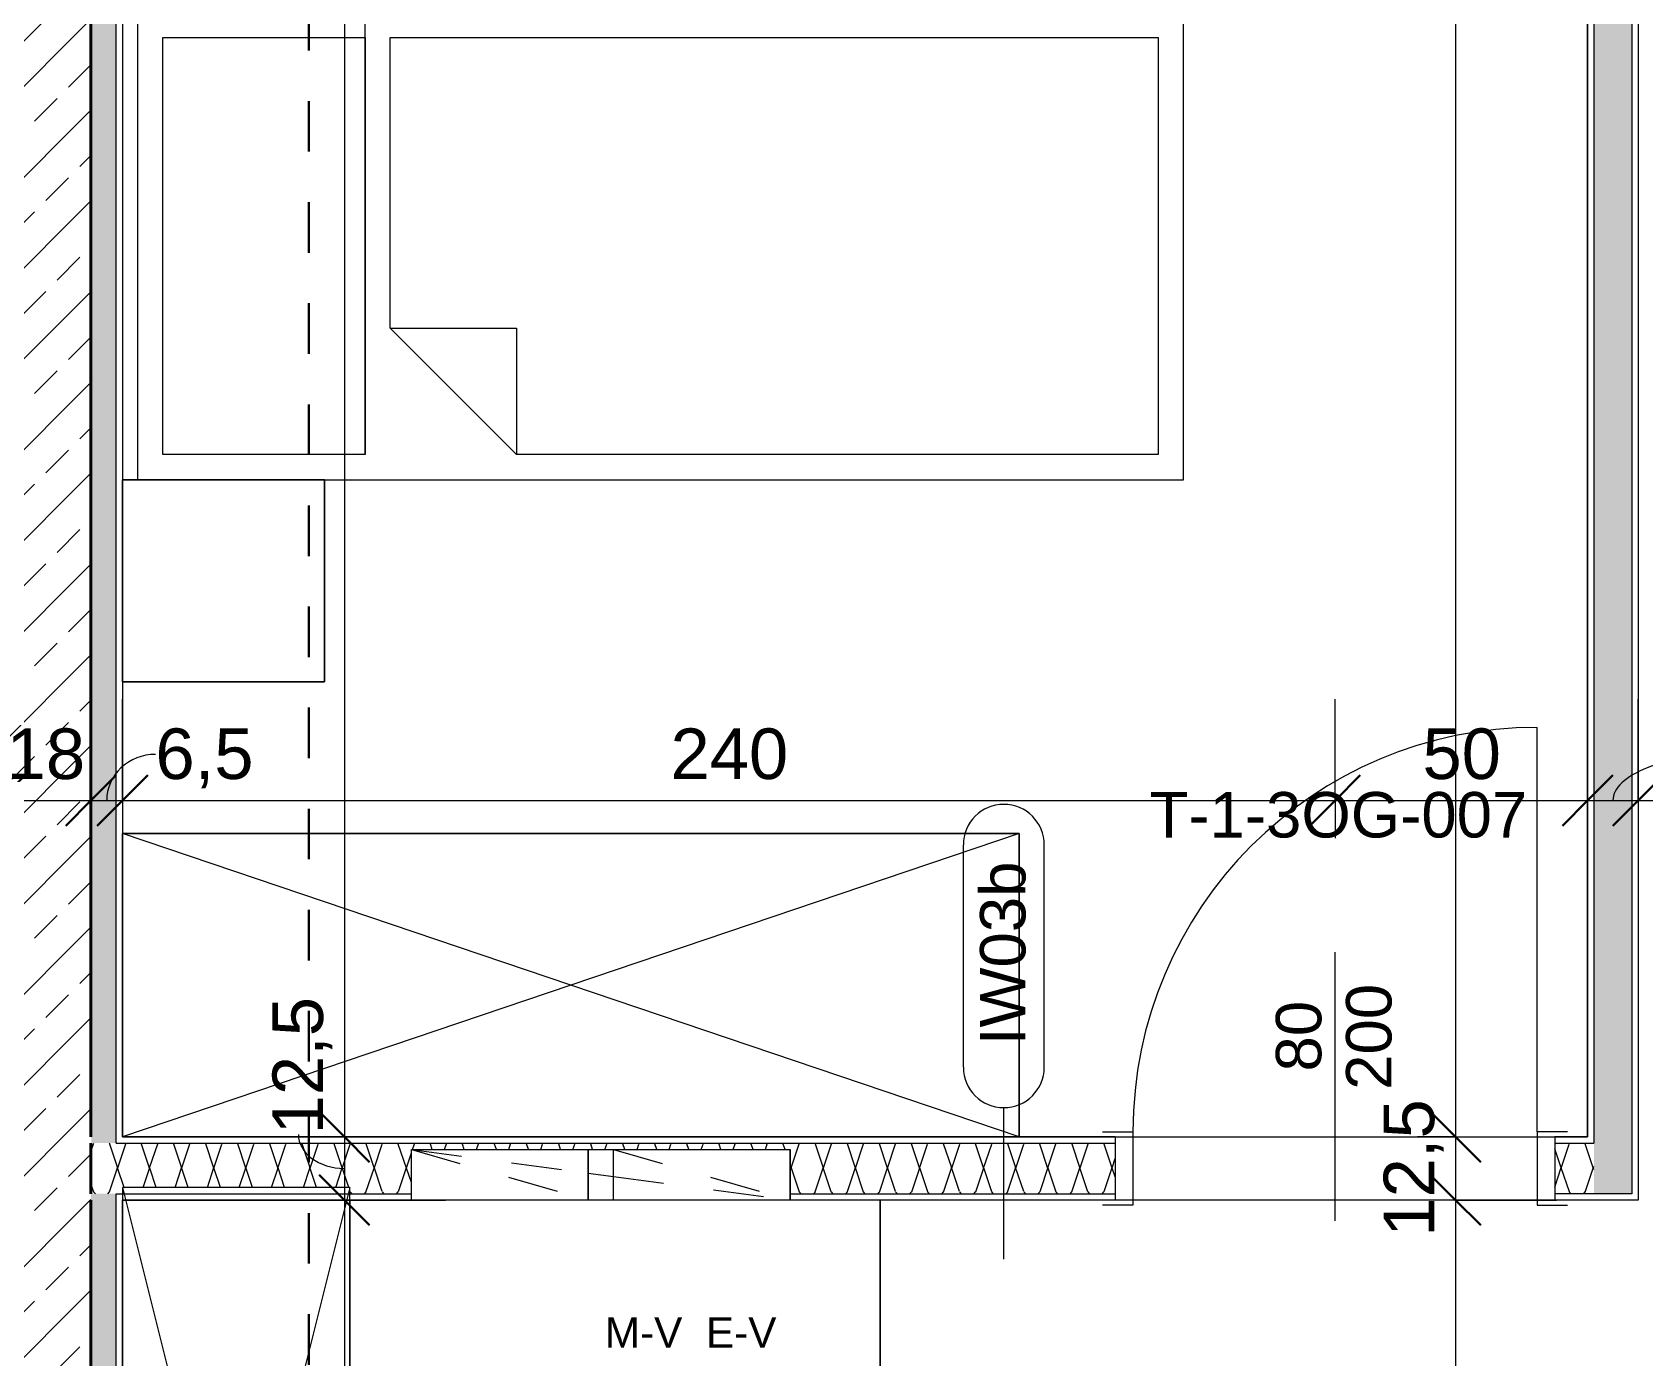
# Model space of a CAD drawing. Header units: metres. Extents: x 3.3 to 48.5, y 58.8 to 100.4.
# Drawn here: x 32.01 to 35.202, y 81.743 to 84.366 of the extents above; entities that cross this region are included whole.
import ezdxf

# ---------------------------------------------------------------- set-up
doc = ezdxf.new("R2010")
doc.units = ezdxf.units.M
doc.linetypes.add('Strich Punkt Mittel', pattern=[0.015875, 0.00635, -0.004763, 0, -0.004763])
doc.linetypes.add('Verdeckt', pattern=[0.003, 0.002, -0.001])
for name, color, linetype, lineweight in [('A_2D', 7, 'Continuous', 13), ('A_Bemassung-50_', 4, 'Continuous', 9), ('A_Bemassung_', 4, 'Continuous', 9), ('A_Beschriftung_', 7, 'Continuous', 9), ('A_Durchbruch', 7, 'Verdeckt', 5), ('A_Moebel', 6, 'Continuous', 13), ('A_Raeume', 7, 'Continuous', 13), ('A_Raeume_', 7, 'Continuous', 5), ('A_Raster_', 1, 'Continuous', 9), ('A_Tueren', 31, 'Continuous', 13), ('A_Waende', 7, 'Continuous', 13), ('Text', 130, 'Continuous', 9)]:
    doc.layers.add(name, color=color, linetype=linetype, lineweight=lineweight)
doc.styles.add('Arial_2', font='arial.ttf', dxfattribs={"height": 0.09})
doc.styles.add('Arial_5', font='arial.ttf', dxfattribs={"height": 0.1})
doc.styles.add('Arial_7', font='arial.ttf', dxfattribs={"height": 0.06})
doc.dimstyles.new('WGA-Bemaßung', dxfattribs={"dimscale": 0.3048, "dimtxt": 0.102026, "dimasz": 0.328084, "dimexe": 0.246063, "dimexo": 0.0625, "dimgap": 0.04101, "dimtad": 1, "dimdec": 1, "dimlfac": 100, "dimrnd": 0.5, "dimdsep": 46, "dimtxsty": 'Arial_5', "dimblk1": 'OBLIQUE', "dimblk2": 'OBLIQUE', "dimsah": 1, "dimcen": 0.09, "dimdle": 0.246063, "dimazin": 2, "dimtfac": 1, "dimtdec": 4, "dimtix": 1, "dimtmove": 0, "dimatfit": 3, "dimfxl": 0.656168, "dimfxlon": 1, "dimtvp": 1, "dimtolj": 1, "dimtzin": 0, "dimarcsym": 2})
doc.dimstyles.new('WGA-Bemaßung_1', dxfattribs={"dimscale": 0.3048, "dimtxt": 0.102026, "dimasz": 0.328084, "dimexe": 0.246063, "dimexo": 0.0625, "dimgap": 0.04101, "dimtad": 1, "dimdec": 1, "dimlfac": 100, "dimrnd": 0.5, "dimdsep": 46, "dimtxsty": 'Arial_5', "dimblk1": 'OBLIQUE', "dimblk2": 'OBLIQUE', "dimsah": 1, "dimcen": 0.09, "dimdle": 0.246063, "dimazin": 2, "dimtfac": 1, "dimtdec": 4, "dimtix": 1, "dimtmove": 1, "dimatfit": 3, "dimfxl": 0.656168, "dimfxlon": 1, "dimtvp": 1, "dimtolj": 1, "dimtzin": 0, "dimarcsym": 2})
doc.dimstyles.new('WGA-Bemaßung_2', dxfattribs={"dimscale": 0.3048, "dimtxt": 0.102026, "dimasz": 0.328084, "dimexe": 0.246063, "dimexo": 0.0625, "dimgap": 0.04101, "dimtad": 1, "dimdec": 1, "dimlfac": 100, "dimrnd": 0.5, "dimdsep": 46, "dimtxsty": 'Arial_5', "dimblk1": 'OBLIQUE', "dimblk2": 'OBLIQUE', "dimsah": 1, "dimcen": 0.09, "dimdle": 0.246063, "dimazin": 2, "dimtfac": 1, "dimtdec": 4, "dimtix": 1, "dimtmove": 2, "dimatfit": 3, "dimfxl": 0.656168, "dimfxlon": 1, "dimtvp": 1, "dimtolj": 1, "dimtzin": 0, "dimarcsym": 2})
doc.dimstyles.new('WGA-Bemaßung_3', dxfattribs={"dimscale": 0.3048, "dimtxt": 0.102026, "dimasz": 0.328084, "dimexe": 0.246063, "dimexo": 0.0625, "dimgap": 0.04101, "dimtad": 1, "dimdec": 1, "dimlfac": 100, "dimrnd": 0.5, "dimdsep": 46, "dimtxsty": 'Arial_5', "dimblk1": 'OBLIQUE', "dimblk2": 'OBLIQUE', "dimsah": 1, "dimcen": 0.09, "dimdle": 0.246063, "dimazin": 2, "dimtfac": 1, "dimtdec": 4, "dimtix": 1, "dimtmove": 0, "dimatfit": 3, "dimfxl": 0.656168, "dimfxlon": 1, "dimtvp": 1, "dimtolj": 1, "dimtzin": 0, "dimarcsym": 2})

# ---------------------------------------------------------------- blocks, each defined once
blk = doc.blocks.new('Moeb_Schrank - Schrank_2m-8120431-263_PP_03DG_BT1')
at = {"layer": 'A_Moebel', "color": 8}
for p, q in [((0, 0), (1.8, 0.45)), ((0, 0.45), (1.8, 0)), ((1.8, 0.45), (0, 0.45)), ((0, 0.45), (0, 0)), ((0.025, 0.45), (1.8, 0.45)), ((1.8, 0), (1.8, 0.45)), ((1.8, 0.45), (1.8, 0)), ((0, 0), (1.8, 0)), ((1.8, 0), (0.025, 0))]:
    blk.add_line(p, q, dxfattribs=at)
blk = doc.blocks.new('Moeb_Schrank - Schrank_2m_60cm-4291592-263_PP_03DG_BT1')
at = {"layer": 'A_Moebel', "color": 8}
for p, q in [((0, 0), (1.775, 0.6)), ((0, 0.6), (1.775, 0)), ((1.775, 0.6), (0, 0.6)), ((0, 0.6), (0, 0)), ((0, 0), (0, 0.6)), ((0, 0.6), (1.7104, 0.6)), ((1.775, 0), (1.775, 0.6)), ((1.775, 0.6), (1.775, 0)), ((0, 0), (1.775, 0)), ((1.775, 0), (0, 0))]:
    blk.add_line(p, q, dxfattribs=at)
blk = doc.blocks.new('Moeb_Bett - Doppelbett 180x210-V18-263_PP_03DG_BT1')
at = {"layer": 'A_Moebel', "color": 8}
for p, q in [((-1.3, 1.05), (-1.3, 0.65)), ((-0.9, 1.05), (-1.3, 1.05)), ((-1.3, 1.05), (-0.9, 1.05)), ((-1.3, 0.65), (-1.3, 1.05)), ((-0.9, 1.05), (-0.9, -1.05)), ((-0.9, 0.65), (-0.9, 1.05)), ((-0.9, 1.05), (-0.9, 0.65)), ((0.9, -1.05), (0.9, 1.05)), ((1.3, 1.05), (0.9, 1.05)), ((0.9, 1.05), (0.9, 0.65)), ((0.9, 0.65), (0.9, 1.05)), ((0.9, 1.05), (1.3, 1.05)), ((1.3, 0.65), (1.3, 1.05)), ((1.3, 1.05), (1.3, 0.65)), ((-0.9, 1.02), (0.9, 1.02)), ((-0.85, 0.57), (-0.85, 0.97)), ((-0.85, 0.97), (-0.025, 0.97)), ((-0.025, 0.97), (-0.025, 0.57)), ((0.025, 0.57), (0.025, 0.97)), ((0.025, 0.97), (0.85, 0.97)), ((0.85, 0.97), (0.85, 0.57)), ((-1.3, 0.65), (-0.9, 0.65)), ((-0.9, 0.65), (-1.3, 0.65)), ((0.9, 0.65), (1.3, 0.65)), ((1.3, 0.65), (0.9, 0.65)), ((-0.025, 0.57), (-0.85, 0.57)), ((-0.85, 0.57), (0.85, 0.57)), ((0.85, 0.57), (0.025, 0.57)), ((-0.85, 0.27), (-0.6, 0.52)), ((-0.6, 0.52), (-0.6, 0.27)), ((-0.6, 0.52), (-0.025, 0.52)), ((-0.025, 0.52), (-0.025, -1)), ((0.025, -1), (0.025, 0.52)), ((0.025, 0.52), (0.6, 0.52)), ((0.6, 0.52), (0.6, 0.27)), ((0.85, 0.27), (0.6, 0.52)), ((-0.6, 0.27), (-0.85, 0.27)), ((-0.85, -1), (-0.85, 0.27)), ((0.6, 0.27), (0.85, 0.27)), ((0.85, 0.27), (0.85, -1)), ((-0.025, -1), (-0.85, -1)), ((0.85, -1), (0.025, -1)), ((-0.9, -1.05), (0.9, -1.05))]:
    blk.add_line(p, q, dxfattribs=at)
blk = doc.blocks.new('UZ_D1 - SL_0800x2000_Zimmertür_Stahlzarge_GK-11052839-263_PP_03DG_BT1')
at = {"layer": 'A_Tueren', "lineweight": 5}
for p, q in [((0.4, 0.0725), (0.4, 0.8725)), ((-0.46, 0.0725), (-0.4, 0.0725)), ((-0.4, 0.0725), (-0.4, -0.0725)), ((0.4, 0.0725), (0.4, -0.0725)), ((0.46, 0.0725), (0.4, 0.0725)), ((-0.4, -0.0725), (-0.46, -0.0725)), ((0.4, -0.0725), (0.46, -0.0725))]:
    blk.add_line(p, q, dxfattribs=at)
blk.add_arc((0.4, 0.0725), 0.8, 90, 180, dxfattribs=at)
blk = doc.blocks.new('Allg_Verteiler_Wand - H-V-11052842-263_PP_03DG_BT1')
at = {"layer": 'A_2D', "lineweight": 5}
for p, q in [((0.125, 0.0375), (0.475, 0.0375)), ((0.125, -0.0625), (0.125, 0.0375)), ((0.125, 0.0375), (0.475, 0.0375)), ((0.475, 0.0375), (0.525, 0.0375)), ((0.475, 0.0375), (0.525, 0.0375)), ((0.525, 0.0375), (0.875, 0.0375)), ((0.525, 0.0375), (0.875, 0.0375)), ((0.875, 0.0375), (0.875, -0.0625)), ((0.875, -0.0625), (0.875, 0.0375)), ((0.475, -0.0625), (0.125, -0.0625)), ((0.525, -0.0625), (0.475, -0.0625)), ((0.875, -0.0625), (0.525, -0.0625))]:
    blk.add_line(p, q, dxfattribs=at)
at = {"layer": 'A_Durchbruch'}
for p, q in [((0.125, 0.0375), (0.475, -0.0092)), ((0.125, -0.0625), (0.125, 0.0375)), ((0.125, 0.0375), (0.475, -0.0092)), ((0.125, -0.0625), (0.125, 0.0375)), ((0.875, -0.0625), (0.875, 0.0375)), ((0.475, -0.0092), (0.525, -0.0158)), ((0.475, -0.0092), (0.525, -0.0158)), ((0.525, -0.0158), (0.875, -0.0625)), ((0.525, -0.0158), (0.875, -0.0625))]:
    blk.add_line(p, q, dxfattribs=at)
blk = doc.blocks.new('Allg_Verteiler_Wand - E-V-11052841-263_PP_03DG_BT1')
at = {"layer": 'A_2D', "lineweight": 5}
for p, q in [((0.125, 0.0375), (0.475, 0.0375)), ((0.125, -0.0625), (0.125, 0.0375)), ((0.125, 0.0375), (0.475, 0.0375)), ((0.475, 0.0375), (0.475, -0.0625)), ((0.475, -0.0625), (0.475, 0.0375)), ((0.475, -0.0625), (0.125, -0.0625))]:
    blk.add_line(p, q, dxfattribs=at)
at = {"layer": 'A_Durchbruch'}
for p, q in [((0.125, 0.0375), (0.475, -0.0625)), ((0.125, -0.0625), (0.125, 0.0375)), ((0.125, 0.0375), (0.475, -0.0625)), ((0.125, -0.0625), (0.125, 0.0375)), ((0.475, -0.0625), (0.475, 0.0375))]:
    blk.add_line(p, q, dxfattribs=at)
blk = doc.blocks.new('Allg_Verteiler_Wand - M-V-11052840-263_PP_03DG_BT1')
at = {"layer": 'A_2D', "lineweight": 5}
for p, q in [((0.125, 0.0375), (0.475, 0.0375)), ((0.125, -0.0625), (0.125, 0.0375)), ((0.125, 0.0375), (0.475, 0.0375)), ((0.475, 0.0375), (0.475, -0.0625)), ((0.475, -0.0625), (0.475, 0.0375)), ((0.475, -0.0625), (0.125, -0.0625))]:
    blk.add_line(p, q, dxfattribs=at)
at = {"layer": 'A_Durchbruch'}
for p, q in [((0.125, 0.0375), (0.475, -0.0625)), ((0.125, -0.0625), (0.125, 0.0375)), ((0.125, 0.0375), (0.475, -0.0625)), ((0.125, -0.0625), (0.125, 0.0375)), ((0.475, -0.0625), (0.475, 0.0375))]:
    blk.add_line(p, q, dxfattribs=at)
blk = doc.blocks.new('BS_Tuer_PP - oben-10002441-263_PP_03DG_BT1')
at = {"layer": 'A_Beschriftung_'}
blk.add_line((0, 0.000124), (0, 0.010761), dxfattribs=at)
blk = doc.blocks.new('BS_Wand_Lollipop - rechts_oben-2026913-263_PP_03DG_BT1')
at = {"layer": 'A_Beschriftung_'}
for p, q in [((0.0046, 0.0016), (0.0134, 0.0016)), ((-0.003, 0), (0.003, 0)), ((0.0046, -0.0016), (0.0134, -0.0016))]:
    blk.add_line(p, q, dxfattribs=at)
for centre, start, end in [((0.0046, 0), 90, 270), ((0.0134, 0), 270, 90)]:
    blk.add_arc(centre, 0.0016, start, end, dxfattribs=at)
blk = doc.blocks.new('DIMBLOCK215-263_PP_03DG_BT1')
at = {"layer": 'A_Bemassung-50_', "transparency": 16777216}
for p, q in [((32.6279, 87.533), (32.6279, 82.1805)), ((32.6279, 87.458), (32.5529, 87.458)), ((32.6279, 87.458), (32.8279, 87.458)), ((32.6279, 82.1805), (32.5529, 82.1805)), ((32.6279, 82.1805), (32.8279, 82.1805))]:
    blk.add_line(p, q, dxfattribs=at)
at = {"layer": 'A_Bemassung-50_', "lineweight": 35, "transparency": 16777216}
for p, q in [((32.6279, 87.458), (32.5779, 87.508)), ((32.6279, 87.458), (32.6779, 87.408)), ((32.6279, 82.1805), (32.5779, 82.2305)), ((32.6279, 82.1805), (32.6779, 82.1305))]:
    blk.add_line(p, q, dxfattribs=at)
at = {"layer": 'A_Bemassung-50_', "color": 0, "transparency": 16777216, "insert": (32.4856, 84.7039), "char_height": 0.1, "width": 0.276883, "attachment_point": 1, "rotation": 90, "line_spacing_factor": 0.941778, "style": 'Arial_5'}
blk.add_mtext('528', dxfattribs=at)
blk = doc.blocks.new('_Oblique')
at = {"color": 0, "linetype": 'ByBlock', "lineweight": -2}
blk.add_line((-0.5, -0.5), (0.5, 0.5), dxfattribs=at)
blk = doc.blocks.new('DIMBLOCK216-263_PP_03DG_BT1')
at = {"layer": 'A_Bemassung-50_', "lineweight": 35, "transparency": 16777216}
for p, q in [((32.6279, 82.1805), (32.5779, 82.2305)), ((32.6279, 82.1805), (32.6779, 82.1305)), ((32.6279, 82.0555), (32.5779, 82.1055)), ((32.6279, 82.0555), (32.6779, 82.0055))]:
    blk.add_line(p, q, dxfattribs=at)
at = {"layer": 'A_Bemassung-50_', "transparency": 16777216}
for p, q in [((32.6279, 82.1805), (32.5529, 82.1805)), ((32.6279, 82.1805), (32.6279, 82.0555)), ((32.6279, 82.1805), (32.8279, 82.1805)), ((32.6279, 82.0555), (32.5529, 82.0555)), ((32.6279, 82.0555), (32.8279, 82.0555))]:
    blk.add_line(p, q, dxfattribs=at)
blk.add_ellipse((32.6279, 82.1853), major_axis=(0.091, 0), ratio=0.739301, start_param=3.141593, end_param=4.712389, dxfattribs=at)
at = {"layer": 'A_Bemassung-50_', "color": 0, "transparency": 16777216, "insert": (32.4856, 82.1853), "char_height": 0.1, "width": 0.323972, "attachment_point": 1, "rotation": 90, "line_spacing_factor": 0.941778, "style": 'Arial_5'}
blk.add_mtext('12,5', dxfattribs=at)
blk = doc.blocks.new('DIMBLOCK217-263_PP_03DG_BT1')
at = {"layer": 'A_Bemassung-50_', "lineweight": 35, "transparency": 16777216}
for p, q in [((32.6279, 82.0555), (32.5779, 82.1055)), ((32.6279, 82.0555), (32.6779, 82.0055)), ((32.6279, 81.0055), (32.5779, 81.0555)), ((32.6279, 81.0055), (32.6779, 80.9555))]:
    blk.add_line(p, q, dxfattribs=at)
at = {"layer": 'A_Bemassung-50_', "transparency": 16777216}
for p, q in [((32.6279, 82.0555), (32.5529, 82.0555)), ((32.6279, 82.0555), (32.6279, 81.0055)), ((32.6279, 82.0555), (32.8279, 82.0555)), ((32.6279, 81.0055), (32.5529, 81.0055)), ((32.6279, 81.0055), (32.8279, 81.0055))]:
    blk.add_line(p, q, dxfattribs=at)
at = {"layer": 'A_Bemassung-50_', "color": 0, "transparency": 16777216, "insert": (32.4856, 81.4151), "char_height": 0.1, "width": 0.276883, "attachment_point": 1, "rotation": 90, "line_spacing_factor": 0.941778, "style": 'Arial_5'}
blk.add_mtext('105', dxfattribs=at)
blk = doc.blocks.new('DIMBLOCK242-263_PP_03DG_BT1')
at = {"layer": 'A_Bemassung-50_', "transparency": 16777216}
for p, q in [((32.1263, 82.8461), (32.1263, 83.0461)), ((31.9463, 82.8461), (31.9463, 82.9211)), ((31.9463, 82.8461), (32.1263, 82.8461)), ((31.9463, 82.8461), (31.9463, 82.6461)), ((32.1263, 82.8461), (32.1263, 82.7711))]:
    blk.add_line(p, q, dxfattribs=at)
at = {"layer": 'A_Bemassung-50_', "lineweight": 35, "transparency": 16777216}
for p, q in [((31.9463, 82.8461), (31.9963, 82.8961)), ((32.1263, 82.8461), (32.1763, 82.8961)), ((31.9463, 82.8461), (31.8963, 82.7961)), ((32.1263, 82.8461), (32.0763, 82.7961))]:
    blk.add_line(p, q, dxfattribs=at)
at = {"layer": 'A_Bemassung-50_', "color": 0, "transparency": 16777216, "insert": (31.9594, 82.9884), "char_height": 0.1, "width": 0.184588, "attachment_point": 1, "line_spacing_factor": 0.941778, "style": 'Arial_5'}
blk.add_mtext('18', dxfattribs=at)
blk = doc.blocks.new('DIMBLOCK243-263_PP_03DG_BT1')
at = {"layer": 'A_Bemassung-50_', "transparency": 16777216}
for p, q in [((32.1263, 82.8461), (32.1263, 83.0461)), ((32.1888, 82.8461), (32.1888, 83.0461)), ((32.1263, 82.8461), (32.1888, 82.8461)), ((32.1263, 82.8461), (32.1263, 82.7711)), ((32.1888, 82.8461), (32.1888, 82.7711))]:
    blk.add_line(p, q, dxfattribs=at)
at = {"layer": 'A_Bemassung-50_', "lineweight": 35, "transparency": 16777216}
for p, q in [((32.1263, 82.8461), (32.1763, 82.8961)), ((32.1888, 82.8461), (32.2388, 82.8961)), ((32.1263, 82.8461), (32.0763, 82.7961)), ((32.1888, 82.8461), (32.1388, 82.7961))]:
    blk.add_line(p, q, dxfattribs=at)
at = {"layer": 'A_Bemassung-50_', "transparency": 16777216}
blk.add_ellipse((32.2539, 82.8461), major_axis=(0.0964, 0), ratio=0.943585, start_param=1.570796, end_param=3.141593, dxfattribs=at)
at = {"layer": 'A_Bemassung-50_', "color": 0, "transparency": 16777216, "insert": (32.2539, 82.9884), "char_height": 0.1, "width": 0.231677, "attachment_point": 1, "line_spacing_factor": 0.941778, "style": 'Arial_5'}
blk.add_mtext('6,5', dxfattribs=at)
blk = doc.blocks.new('DIMBLOCK244-263_PP_03DG_BT1')
at = {"layer": 'A_Bemassung-50_', "transparency": 16777216}
for p, q in [((32.1888, 82.8461), (32.1888, 83.0461)), ((34.5888, 82.8461), (34.5888, 83.0461)), ((32.1888, 82.8461), (34.5888, 82.8461)), ((32.1888, 82.8461), (32.1888, 82.7711)), ((34.5888, 82.8461), (34.5888, 82.7711))]:
    blk.add_line(p, q, dxfattribs=at)
at = {"layer": 'A_Bemassung-50_', "lineweight": 35, "transparency": 16777216}
for p, q in [((32.1888, 82.8461), (32.2388, 82.8961)), ((34.5888, 82.8461), (34.6388, 82.8961)), ((32.1888, 82.8461), (32.1388, 82.7961)), ((34.5888, 82.8461), (34.5388, 82.7961))]:
    blk.add_line(p, q, dxfattribs=at)
at = {"layer": 'A_Bemassung-50_', "color": 0, "transparency": 16777216, "insert": (33.2734, 82.9884), "char_height": 0.1, "width": 0.276883, "attachment_point": 1, "line_spacing_factor": 0.941778, "style": 'Arial_5'}
blk.add_mtext('240', dxfattribs=at)
blk = doc.blocks.new('DIMBLOCK245-263_PP_03DG_BT1')
at = {"layer": 'A_Bemassung-50_', "transparency": 16777216}
for p, q in [((34.5888, 82.8461), (34.5888, 83.0461)), ((35.0888, 82.8461), (35.0888, 83.0461)), ((34.5888, 82.8461), (35.0888, 82.8461)), ((34.5888, 82.8461), (34.5888, 82.7711)), ((35.0888, 82.8461), (35.0888, 82.7711))]:
    blk.add_line(p, q, dxfattribs=at)
at = {"layer": 'A_Bemassung-50_', "lineweight": 35, "transparency": 16777216}
for p, q in [((34.5888, 82.8461), (34.6388, 82.8961)), ((35.0888, 82.8461), (35.1388, 82.8961)), ((34.5888, 82.8461), (34.5388, 82.7961)), ((35.0888, 82.8461), (35.0388, 82.7961))]:
    blk.add_line(p, q, dxfattribs=at)
at = {"layer": 'A_Bemassung-50_', "color": 0, "transparency": 16777216, "insert": (34.7619, 82.9884), "char_height": 0.1, "width": 0.184588, "attachment_point": 1, "line_spacing_factor": 0.941778, "style": 'Arial_5'}
blk.add_mtext('50', dxfattribs=at)
blk = doc.blocks.new('DIMBLOCK246-263_PP_03DG_BT1')
at = {"layer": 'A_Bemassung-50_', "transparency": 16777216}
for p, q in [((35.0888, 82.8461), (35.0888, 83.0461)), ((35.1888, 82.8461), (35.1888, 83.0461)), ((35.0888, 82.8461), (35.1888, 82.8461)), ((35.0888, 82.8461), (35.0888, 82.7711)), ((35.1888, 82.8461), (35.1888, 82.7711))]:
    blk.add_line(p, q, dxfattribs=at)
at = {"layer": 'A_Bemassung-50_', "lineweight": 35, "transparency": 16777216}
for p, q in [((35.0888, 82.8461), (35.1388, 82.8961)), ((35.1888, 82.8461), (35.2388, 82.8961)), ((35.0888, 82.8461), (35.0388, 82.7961)), ((35.1888, 82.8461), (35.1388, 82.7961))]:
    blk.add_line(p, q, dxfattribs=at)
at = {"layer": 'A_Bemassung-50_', "transparency": 16777216}
blk.add_ellipse((35.3712, 82.8461), major_axis=(0.2324, 0), ratio=0.39146, start_param=1.570796, end_param=3.141593, dxfattribs=at)
at = {"layer": 'A_Bemassung-50_', "color": 0, "transparency": 16777216, "insert": (35.3712, 82.9884), "char_height": 0.1, "width": 0.184588, "attachment_point": 1, "line_spacing_factor": 0.941778, "style": 'Arial_5'}
blk.add_mtext('10', dxfattribs=at)
blk = doc.blocks.new('DIMBLOCK247-263_PP_03DG_BT1')
at = {"layer": 'A_Bemassung-50_', "transparency": 16777216}
for p, q in [((35.1888, 82.8461), (35.1888, 83.0461)), ((39.0827, 82.8461), (39.0827, 83.0461)), ((35.1888, 82.8461), (39.1577, 82.8461)), ((35.1888, 82.8461), (35.1888, 82.7711)), ((39.0827, 82.8461), (39.0827, 82.7711))]:
    blk.add_line(p, q, dxfattribs=at)
at = {"layer": 'A_Bemassung-50_', "lineweight": 35, "transparency": 16777216}
for p, q in [((35.1888, 82.8461), (35.2388, 82.8961)), ((39.0827, 82.8461), (39.1327, 82.8961)), ((35.1888, 82.8461), (35.1388, 82.7961)), ((39.0827, 82.8461), (39.0327, 82.7961))]:
    blk.add_line(p, q, dxfattribs=at)
at = {"layer": 'A_Bemassung-50_', "color": 0, "transparency": 16777216, "insert": (36.9013, 82.9884), "char_height": 0.1, "width": 0.416266, "attachment_point": 1, "line_spacing_factor": 0.941778, "style": 'Arial_5'}
blk.add_mtext('389,5', dxfattribs=at)
blk = doc.blocks.new('DIMBLOCK370-263_PP_03DG_BT1')
at = {"layer": 'A_Bemassung-50_', "transparency": 16777216}
for p, q in [((34.8274, 87.633), (34.8274, 82.1805)), ((34.8274, 87.558), (34.7524, 87.558)), ((34.8274, 87.558), (35.0274, 87.558)), ((34.8274, 82.1805), (34.7524, 82.1805)), ((34.8274, 82.1805), (35.0274, 82.1805))]:
    blk.add_line(p, q, dxfattribs=at)
at = {"layer": 'A_Bemassung-50_', "lineweight": 35, "transparency": 16777216}
for p, q in [((34.8274, 87.558), (34.7774, 87.608)), ((34.8274, 87.558), (34.8774, 87.508)), ((34.8274, 82.1805), (34.7774, 82.2305)), ((34.8274, 82.1805), (34.8774, 82.1305))]:
    blk.add_line(p, q, dxfattribs=at)
at = {"layer": 'A_Bemassung-50_', "color": 0, "transparency": 16777216, "insert": (34.6851, 84.7539), "char_height": 0.1, "width": 0.276883, "attachment_point": 1, "rotation": 90, "line_spacing_factor": 0.941778, "style": 'Arial_5'}
blk.add_mtext('538', dxfattribs=at)
blk = doc.blocks.new('DIMBLOCK371-263_PP_03DG_BT1')
at = {"layer": 'A_Bemassung-50_', "lineweight": 35, "transparency": 16777216}
for p, q in [((34.8274, 82.1805), (34.7774, 82.2305)), ((34.8274, 82.1805), (34.8774, 82.1305)), ((34.8274, 82.0555), (34.7774, 82.1055)), ((34.8274, 82.0555), (34.8774, 82.0055))]:
    blk.add_line(p, q, dxfattribs=at)
at = {"layer": 'A_Bemassung-50_', "transparency": 16777216}
for p, q in [((34.8274, 82.1805), (34.7524, 82.1805)), ((34.8274, 82.1805), (34.8274, 82.0555)), ((34.8274, 82.1805), (35.0274, 82.1805)), ((34.8274, 82.0555), (34.7524, 82.0555)), ((34.8274, 82.0555), (35.0274, 82.0555))]:
    blk.add_line(p, q, dxfattribs=at)
at = {"layer": 'A_Bemassung-50_', "color": 0, "transparency": 16777216, "insert": (34.6851, 81.983), "char_height": 0.1, "width": 0.323972, "attachment_point": 1, "rotation": 90, "line_spacing_factor": 0.941778, "style": 'Arial_5'}
blk.add_mtext('12,5', dxfattribs=at)
blk = doc.blocks.new('DIMBLOCK372-263_PP_03DG_BT1')
at = {"layer": 'A_Bemassung-50_', "lineweight": 35, "transparency": 16777216}
for p, q in [((34.8274, 82.0555), (34.7774, 82.1055)), ((34.8274, 82.0555), (34.8774, 82.0055)), ((34.8274, 81.0055), (34.7774, 81.0555)), ((34.8274, 81.0055), (34.8774, 80.9555))]:
    blk.add_line(p, q, dxfattribs=at)
at = {"layer": 'A_Bemassung-50_', "transparency": 16777216}
for p, q in [((34.8274, 82.0555), (34.7524, 82.0555)), ((34.8274, 82.0555), (34.8274, 81.0055)), ((34.8274, 82.0555), (35.0274, 82.0555)), ((34.8274, 81.0055), (34.7524, 81.0055)), ((34.8274, 81.0055), (35.0274, 81.0055))]:
    blk.add_line(p, q, dxfattribs=at)
at = {"layer": 'A_Bemassung-50_', "color": 0, "transparency": 16777216, "insert": (34.6851, 81.4151), "char_height": 0.1, "width": 0.276883, "attachment_point": 1, "rotation": 90, "line_spacing_factor": 0.941778, "style": 'Arial_5'}
blk.add_mtext('105', dxfattribs=at)

msp = doc.modelspace()

# ---------------------------------------------------------------- hatches: boundary and pattern name
at = {"layer": 'A_Waende', "lineweight": 5}
h = msp.add_hatch(dxfattribs=at)
h.set_pattern_fill('FP_4', color=250, style=0, pattern_type=2)
h.set_pattern_definition([(45, (0, 0), (-0.08980256, 0.08980256), []), (45, (0.0898, 0), (-0.08980256, 0.08980256), [0.0635, -0.03175])])
h.paths.add_polyline_path([(31.9463, 78.4805), (32.1263, 78.4805), (32.1263, 78.633), (31.9463, 78.633), (31.9463, 78.5305)])
h.paths.add_polyline_path([(31.9463, 79.653), (32.1263, 79.653), (32.1263, 86.5927), (31.9463, 86.5927), (31.9463, 79.673)])
h = msp.add_hatch(dxfattribs=at)
h.set_pattern_fill('FP_54', color=250, angle=225, style=0, pattern_type=2)
h.set_pattern_definition([(135, (32.188915, 83.90105), (-0.2539998, 0.1270034), [0.02245, -0.15715]), (135, (32.0779, 83.94842), (-0.2539998, 0.1270034), [0.02245, -0.15715]), (135, (32.18821, 83.96398), (-0.2539998, 0.1270034), [0.02245, -0.15715]), (135, (32.0779, 84.01206), (-0.2539998, 0.1270034), [0.02245, -0.15715]), (161.565, (32.17336, 83.916604), (-0.50799766, 0.1270007), [0.0502, -0.35141]), (161.565, (32.125275, 83.93216), (-0.50799766, 0.1270007), [0.0502, -0.35141]), (161.565, (32.17265, 83.979537), (-0.50799766, 0.1270007), [0.0502, -0.35141]), (161.565, (32.125275, 83.9958), (-0.50799766, 0.1270007), [0.0502, -0.35141]), (225, (32.07719, 83.9166), (0.2539998, 0.1270034), [0.02245, -0.15715]), (225, (32.18821, 83.96398), (0.2539998, 0.1270034), [0.02245, -0.15715]), (225, (32.0779, 83.97954), (0.2539998, 0.1270034), [0.02245, -0.15715]), (225, (32.18821, 84.02762), (0.2539998, 0.1270034), [0.02245, -0.15715]), (198.435, (32.125275, 83.93216), (0.50799766, 0.1270007), [0.0502, -0.35141]), (198.435, (32.17265, 83.948424), (0.50799766, 0.1270007), [0.0502, -0.35141]), (198.435, (32.125275, 83.9958), (0.50799766, 0.1270007), [0.0502, -0.35141]), (198.435, (32.17265, 84.012064), (0.50799766, 0.1270007), [0.0502, -0.35141])])
h.paths.add_polyline_path([(32.1763, 80.143), (32.1763, 82.068), (32.1263, 82.068), (32.1263, 80.143)])
h.paths.add_polyline_path([(32.1763, 82.168), (32.1763, 86.5927), (32.1263, 86.5927), (32.1268, 82.168)])
h = msp.add_hatch(dxfattribs=at)
h.set_pattern_fill('FP_52', color=250, angle=-135, style=0, pattern_type=2)
h.set_pattern_definition([(315, (35.08876, 84.75735), (0.2539998, -0.1270034), [0.02245, -0.15715]), (315, (35.19978, 84.70856), (0.2539998, -0.1270034), [0.02245, -0.15715]), (315, (35.08876, 84.693715), (0.2539998, -0.1270034), [0.02245, -0.15715]), (315, (35.20048, 84.64563), (0.2539998, -0.1270034), [0.02245, -0.15715]), (341.565, (35.105023, 84.74109), (0.50799766, -0.1270007), [0.0502, -0.35141]), (341.565, (35.1524, 84.724827), (0.50799766, -0.1270007), [0.0502, -0.35141]), (341.565, (35.105023, 84.67745), (0.50799766, -0.1270007), [0.0502, -0.35141]), (341.565, (35.1524, 84.661188), (0.50799766, -0.1270007), [0.0502, -0.35141]), (45, (35.19978, 84.74109), (-0.2539998, -0.1270034), [0.02245, -0.15715]), (45, (35.08876, 84.693715), (-0.2539998, -0.1270034), [0.02245, -0.15715]), (45, (35.19978, 84.67745), (-0.2539998, -0.1270034), [0.02245, -0.15715]), (45, (35.08876, 84.630075), (-0.2539998, -0.1270034), [0.02245, -0.15715]), (18.435, (35.1524, 84.724827), (-0.50799766, -0.1270007), [0.0502, -0.35141]), (18.435, (35.104316, 84.70927), (-0.50799766, -0.1270007), [0.0502, -0.35141]), (18.435, (35.1524, 84.661188), (-0.50799766, -0.1270007), [0.0502, -0.35141]), (18.435, (35.104316, 84.64563), (-0.50799766, -0.1270007), [0.0502, -0.35141])])
h.paths.add_polyline_path([(35.1763, 82.068), (35.1763, 86.5927), (35.1013, 86.5927), (35.1013, 82.068)])
h = msp.add_hatch(dxfattribs=at)
h.set_pattern_fill('FP_53', color=250, angle=45, style=0, pattern_type=2)
h.set_pattern_definition([(45, (33.60737, 82.0555), (0.1270034, 0.254), [0.02245, -0.15715]), (45, (33.65475, 82.166515), (0.1270034, 0.254), [0.02245, -0.15715]), (45, (33.67101, 82.0555), (0.1270034, 0.254), [0.02245, -0.15715]), (45, (33.71839, 82.166515), (0.1270034, 0.254), [0.02245, -0.15715]), (71.565, (33.623635, 82.071763), (0.1270007, 0.5079977), [0.0502, -0.35141]), (71.565, (33.63919, 82.11843), (0.1270007, 0.5079977), [0.0502, -0.35141]), (71.565, (33.686567, 82.071056), (0.1270007, 0.5079977), [0.0502, -0.35141]), (71.565, (33.70283, 82.11843), (0.1270007, 0.5079977), [0.0502, -0.35141]), (135, (33.623635, 82.166515), (0.1270034, -0.254), [0.02245, -0.15715]), (135, (33.67101, 82.0555), (0.1270034, -0.254), [0.02245, -0.15715]), (135, (33.68727, 82.166515), (0.1270034, -0.254), [0.02245, -0.15715]), (135, (33.73465, 82.0555), (0.1270034, -0.254), [0.02245, -0.15715]), (108.435, (33.63919, 82.11843), (0.1270007, -0.5079977), [0.0502, -0.35141]), (108.435, (33.655454, 82.071056), (0.1270007, -0.5079977), [0.0502, -0.35141]), (108.435, (33.70283, 82.11843), (0.1270007, -0.5079977), [0.0502, -0.35141]), (108.435, (33.718387, 82.071763), (0.1270007, -0.5079977), [0.0502, -0.35141])])
h.paths.add_polyline_path([(35.0238, 82.068), (35.1013, 82.068), (35.1013, 82.168), (35.0238, 82.168)])
h.paths.add_polyline_path([(34.1538, 82.068), (34.1538, 82.168), (32.1263, 82.168), (32.1263, 82.068), (32.1888, 82.068), (32.1888, 82.0805), (32.6388, 82.0805), (32.6388, 82.068), (32.7605, 82.068), (32.7605, 82.1555), (33.5105, 82.1555), (33.5105, 82.068), (34.1445, 82.068)])

# ---------------------------------------------------------------- linework, layer by layer
at = {"layer": 'A_Raeume', "color": 8, "linetype": 'Verdeckt'}
msp.add_line((33.6888, 81.0055), (33.6888, 82.0555), dxfattribs=at)
at = {"layer": 'A_Raeume_', "flags": 128}
for points in [[(35.0888, 82.1805), (35.0888, 86.5927), (34.5677, 86.5927), (34.5177, 86.5927), (34.4147, 86.5927), (33.4807, 86.5927), (33.3777, 86.5927), (33.3277, 86.5927), (32.1888, 86.5927), (32.1888, 82.1805), (33.6888, 82.1805)], [(39.0827, 78.543), (39.0827, 86.5927), (37.9002, 86.5927), (37.8502, 86.5927), (37.7472, 86.5927), (35.6732, 86.5927), (35.5702, 86.5927), (35.5202, 86.5927), (35.1888, 86.5927), (35.1888, 82.0555), (33.6888, 82.0555), (33.6888, 81.0055), (35.6427, 81.0055), (35.6427, 80.7305), (36.8477, 80.7305), (36.8477, 80.288), (36.8477, 80.2405), (36.8477, 78.543)], [(33.6888, 82.0555), (32.1888, 82.0555), (32.1888, 80.143), (32.1888, 78.543), (33.6888, 78.543), (33.6888, 80.9555), (33.6888, 81.1085)]]:
    msp.add_lwpolyline(points, close=True, dxfattribs=at)
at = {"layer": 'A_Raster_', "linetype": 'Strich Punkt Mittel', "lineweight": 35}
msp.add_line((32.5577, 94.2296), (32.5577, 59.9489), dxfattribs=at)
at = {"layer": 'A_Waende', "color": 10, "lineweight": 50}
for p, q in [((32.1263, 86.5927), (32.1263, 82.1805)), ((32.1263, 82.168), (32.1263, 82.068)), ((32.1263, 79.653), (32.1263, 82.0555))]:
    msp.add_line(p, q, dxfattribs=at)
at = {"layer": 'A_Waende'}
for p, q in [((32.1763, 82.168), (32.1763, 86.5927)), ((32.1888, 86.5927), (32.1888, 82.1805)), ((35.0888, 86.5927), (35.0888, 82.1805)), ((35.1013, 86.5927), (35.1013, 82.168)), ((35.1763, 86.5927), (35.1763, 82.068)), ((35.1888, 86.5927), (35.1888, 82.0555)), ((32.1763, 82.168), (34.1538, 82.168)), ((34.1538, 82.1805), (32.1888, 82.1805)), ((34.1538, 82.1805), (34.1538, 82.168)), ((35.0888, 82.1805), (35.0238, 82.1805)), ((35.0238, 82.1805), (35.0238, 82.168)), ((35.0238, 82.168), (35.1013, 82.168)), ((32.1763, 82.068), (32.7605, 82.068)), ((32.1763, 79.653), (32.1763, 82.068)), ((33.5105, 82.068), (34.1538, 82.068)), ((34.1538, 82.068), (34.1538, 82.0555)), ((35.0238, 82.068), (35.0238, 82.0555)), ((35.1763, 82.068), (35.0238, 82.068)), ((32.1888, 82.0555), (32.7605, 82.0555)), ((32.1888, 79.653), (32.1888, 82.0555)), ((34.1538, 82.0555), (33.5105, 82.0555)), ((35.1888, 82.0555), (35.0238, 82.0555))]:
    msp.add_line(p, q, dxfattribs=at)
at = {"layer": 'A_Waende', "color": 250, "lineweight": 5}
for p, q in [((34.1538, 82.168), (34.1538, 82.068)), ((35.0238, 82.168), (35.0238, 82.068))]:
    msp.add_line(p, q, dxfattribs=at)

# ---------------------------------------------------------------- block references
at = {"layer": 'A_2D'}
for name, p in [('Allg_Verteiler_Wand - H-V-11052842-263_PP_03DG_BT1', (32.6355, 82.118)), ('Allg_Verteiler_Wand - M-V-11052840-263_PP_03DG_BT1', (32.6355, 82.118)), ('Allg_Verteiler_Wand - E-V-11052841-263_PP_03DG_BT1', (33.0355, 82.118))]:
    msp.add_blockref(name, p, dxfattribs=at)
at = {"layer": 'A_Beschriftung_', "xscale": 49.99999999999998, "yscale": 49.99999999999998, "zscale": 49.99999999999998, "rotation": 89.99999999999991}
msp.add_blockref('BS_Wand_Lollipop - rechts_oben-2026913-263_PP_03DG_BT1', (33.9332, 82.0882), dxfattribs=at)
at = {"layer": 'A_Beschriftung_', "xscale": 49.99999999999998, "yscale": 49.99999999999998, "zscale": 49.99999999999998}
msp.add_blockref('BS_Tuer_PP - oben-10002441-263_PP_03DG_BT1', (34.5888, 82.008), dxfattribs=at)
at = {"layer": 'A_Moebel', "color": 8}
for name, p, rotation in [('Moeb_Bett - Doppelbett 180x210-V18-263_PP_03DG_BT1', (33.2388, 84.3805), 89.99999999999908), ('Moeb_Schrank - Schrank_2m_60cm-4291592-263_PP_03DG_BT1', (33.9638, 82.7805), 180), ('Moeb_Schrank - Schrank_2m-8120431-263_PP_03DG_BT1', (32.1888, 82.0805), 269.9999999999993)]:
    msp.add_blockref(name, p, dxfattribs=dict(at, rotation=rotation))
at = {"layer": 'A_Tueren'}
msp.add_blockref('UZ_D1 - SL_0800x2000_Zimmertür_Stahlzarge_GK-11052839-263_PP_03DG_BT1', (34.5888, 82.118), dxfattribs=at)

# ---------------------------------------------------------------- texts
at = {"layer": 'A_Beschriftung_', "insert": (34.2219, 82.8627), "char_height": 0.09, "width": 0.889873, "attachment_point": 1, "style": 'Arial_2'}
msp.add_mtext('T-1-3OG-007', dxfattribs=at)
at = {"layer": 'A_Beschriftung_', "char_height": 0.09, "attachment_point": 1, "rotation": 90, "style": 'Arial_2'}
for s, insert, width in [('IW03b', (33.8861, 82.3619), 0.440928), ('200', (34.6106, 82.2734), 0.252532), ('80', (34.4717, 82.3097), 0.168354)]:
    msp.add_mtext(s, dxfattribs=dict(at, insert=insert, width=width))
at = {"layer": 'Text', "color": 7, "insert": (33.1433, 81.8234), "char_height": 0.06, "width": 0.43692, "attachment_point": 1, "style": 'Arial_7'}
msp.add_mtext('M-V  E-V', dxfattribs=at)

# ---------------------------------------------------------------- dimensions: what is measured, and where the dimension line sits
at = {"layer": 'A_Bemassung_'}
for base, p1, p2, dimstyle, override, picture, middle in [((34.8274175768, 82.1804984321), (35.0274175768, 87.5579984321), (35.0274175768, 82.1804984321), 'WGA-Bemaßung_3', {"dimpost": '<>', "dimfxl": 5.3775}, 'DIMBLOCK370-263_PP_03DG_BT1', (34.7638261713, 84.8692484321)), ((32.627928999, 82.1804984321), (32.827928999, 87.4579984321), (32.827928999, 82.1804984321), 'WGA-Bemaßung', {"dimpost": '<>', "dimfxl": 5.2775}, 'DIMBLOCK215-263_PP_03DG_BT1', (32.5643717, 84.8192484321)), ((34.8274, 82.0555), (35.0274, 82.1805), (35.0274, 82.0555), 'WGA-Bemaßung_3', {"dimpost": '<>', "dimfxl": 0.125}, 'DIMBLOCK371-263_PP_03DG_BT1', (34.7639, 82.118)), ((32.6279, 81.0055), (32.8279, 82.0555), (32.8279, 81.0055), 'WGA-Bemaßung', {"dimpost": '<>', "dimfxl": 1.05}, 'DIMBLOCK217-263_PP_03DG_BT1', (32.5644, 81.5305)), ((34.8274, 81.0055), (35.0274, 82.0555), (35.0274, 81.0055), 'WGA-Bemaßung_3', {"dimpost": '<>', "dimfxl": 1.05}, 'DIMBLOCK372-263_PP_03DG_BT1', (34.7639, 81.5305))]:
    dim = msp.add_linear_dim(base=base, p1=p1, p2=p2, angle=90, dimstyle=dimstyle, override=override, dxfattribs=at)
    dim.commit()
    dim.dimension.update_dxf_attribs({"geometry": picture, "text_midpoint": middle})
for base, p1, p2, override, picture, middle in [((32.1263, 82.8461), (31.9463, 82.6461), (32.1263, 83.0461), {"dimpost": '<>', "dimfxl": 0.438634}, 'DIMBLOCK242-263_PP_03DG_BT1', (32.0363, 82.9097)), ((34.5888, 82.8461), (32.1888, 83.0461), (34.5888, 83.0461), {"dimpost": '<>', "dimfxl": 2.4}, 'DIMBLOCK244-263_PP_03DG_BT1', (33.3888, 82.9097)), ((35.0888, 82.8461), (34.5888, 83.0461), (35.0888, 83.0461), {"dimpost": '<>', "dimfxl": 0.5}, 'DIMBLOCK245-263_PP_03DG_BT1', (34.8388, 82.9097))]:
    dim = msp.add_linear_dim(base=base, p1=p1, p2=p2, dimstyle='WGA-Bemaßung', override=override, dxfattribs=at)
    dim.commit()
    dim.dimension.update_dxf_attribs({"geometry": picture, "text_midpoint": middle})
for base, p1, p2, dimstyle, override, picture, middle in [((32.1887680661, 82.8461255038), (32.1262680661, 83.0461255038), (32.1887680661, 83.0461255038), 'WGA-Bemaßung_1', {"dimpost": '<>', "dimfxl": 0.0625}, 'DIMBLOCK243-263_PP_03DG_BT1', (32.3697778761, 82.9217818042)), ((35.1888, 82.8461), (35.0888, 83.0461), (35.1888, 83.0461), 'WGA-Bemaßung_1', {"dimpost": '<>', "dimfxl": 0.1}, 'DIMBLOCK246-263_PP_03DG_BT1', (35.4635, 82.9218)), ((39.0827, 82.8461), (35.1888, 83.0461), (39.0827, 83.0461), 'WGA-Bemaßung_2', {"dimpost": '<>', "dimfxl": 3.8939}, 'DIMBLOCK247-263_PP_03DG_BT1', (37.1095, 82.9218))]:
    dim = msp.add_linear_dim(base=base, p1=p1, p2=p2, dimstyle=dimstyle, override=override, dxfattribs=at)
    dim.commit()
    dim.dimension.update_dxf_attribs({"geometry": picture, "text_midpoint": middle, "dimtype": 160})
dim = msp.add_linear_dim(base=(32.6279, 82.0555), p1=(32.8279, 82.1805), p2=(32.8279, 82.0555), angle=90, dimstyle='WGA-Bemaßung_1', override={"dimpost": '<>', "dimfxl": 0.125}, dxfattribs=at)
dim.commit()
dim.dimension.update_dxf_attribs({"geometry": 'DIMBLOCK216-263_PP_03DG_BT1', "text_midpoint": (32.5523, 82.3472), "dimtype": 160, "text_rotation": 90})

doc.saveas('drawing.dxf')
